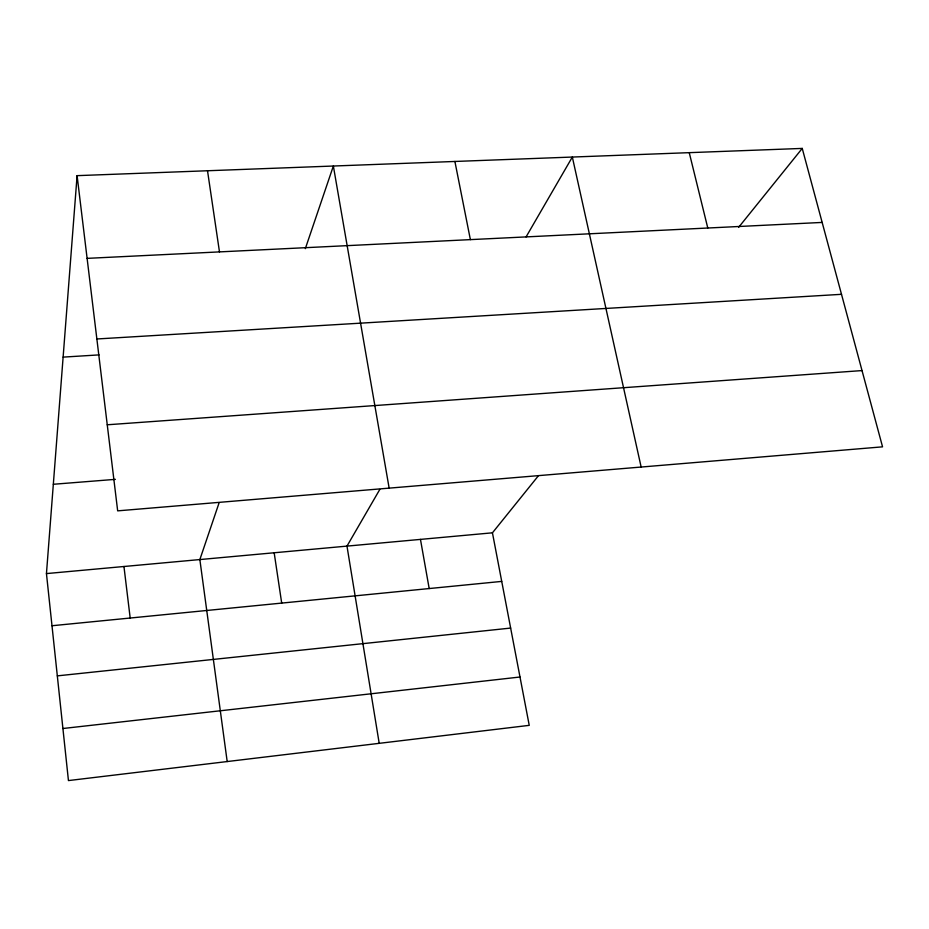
<?xml version="1.0" encoding="UTF-8"?>
<svg xmlns="http://www.w3.org/2000/svg" width="929" height="929" viewBox="0 0 929 929"><rect width="100%" height="100%" fill="white"/><g stroke="black" fill="none" stroke-linecap="round" stroke-linejoin="round"><path stroke-width="1.39" d="M538.065 476.194L492.44 532.816L529.24 725.352L68.444 780.581L46.45 573.588L77.095 175.651L802.238 148.419L882.55 446.837L117.669 510.857L77.095 175.651M219.058 502.926L199.851 559.572L227.187 761.559M305.327 248.658L333.36 166.024L389.146 488.131M379.798 489.455L346.981 546.113L379.206 743.339M526.069 236.918L572.334 157.047L641.149 467.043M738.578 227.408L802.238 148.419M62.917 728.51L519.996 677.009M57.319 675.871L510.648 628.074M51.989 625.74L501.718 581.403M46.45 573.588L492.44 532.816M53.325 484.276L115.393 479.352M107.253 424.785L862.031 370.578M63.126 357.119L99.078 354.89M96.871 338.98L841.5 294.319M87.105 258.367L822.153 222.426M689.248 152.658L707.782 228.011M454.896 161.46L470.376 239.624M420.465 539.401L429.186 588.556M274.171 552.778L281.696 603.095M207.515 170.75L219.476 251.898M123.952 566.504L130.188 618.029"/></g></svg>
